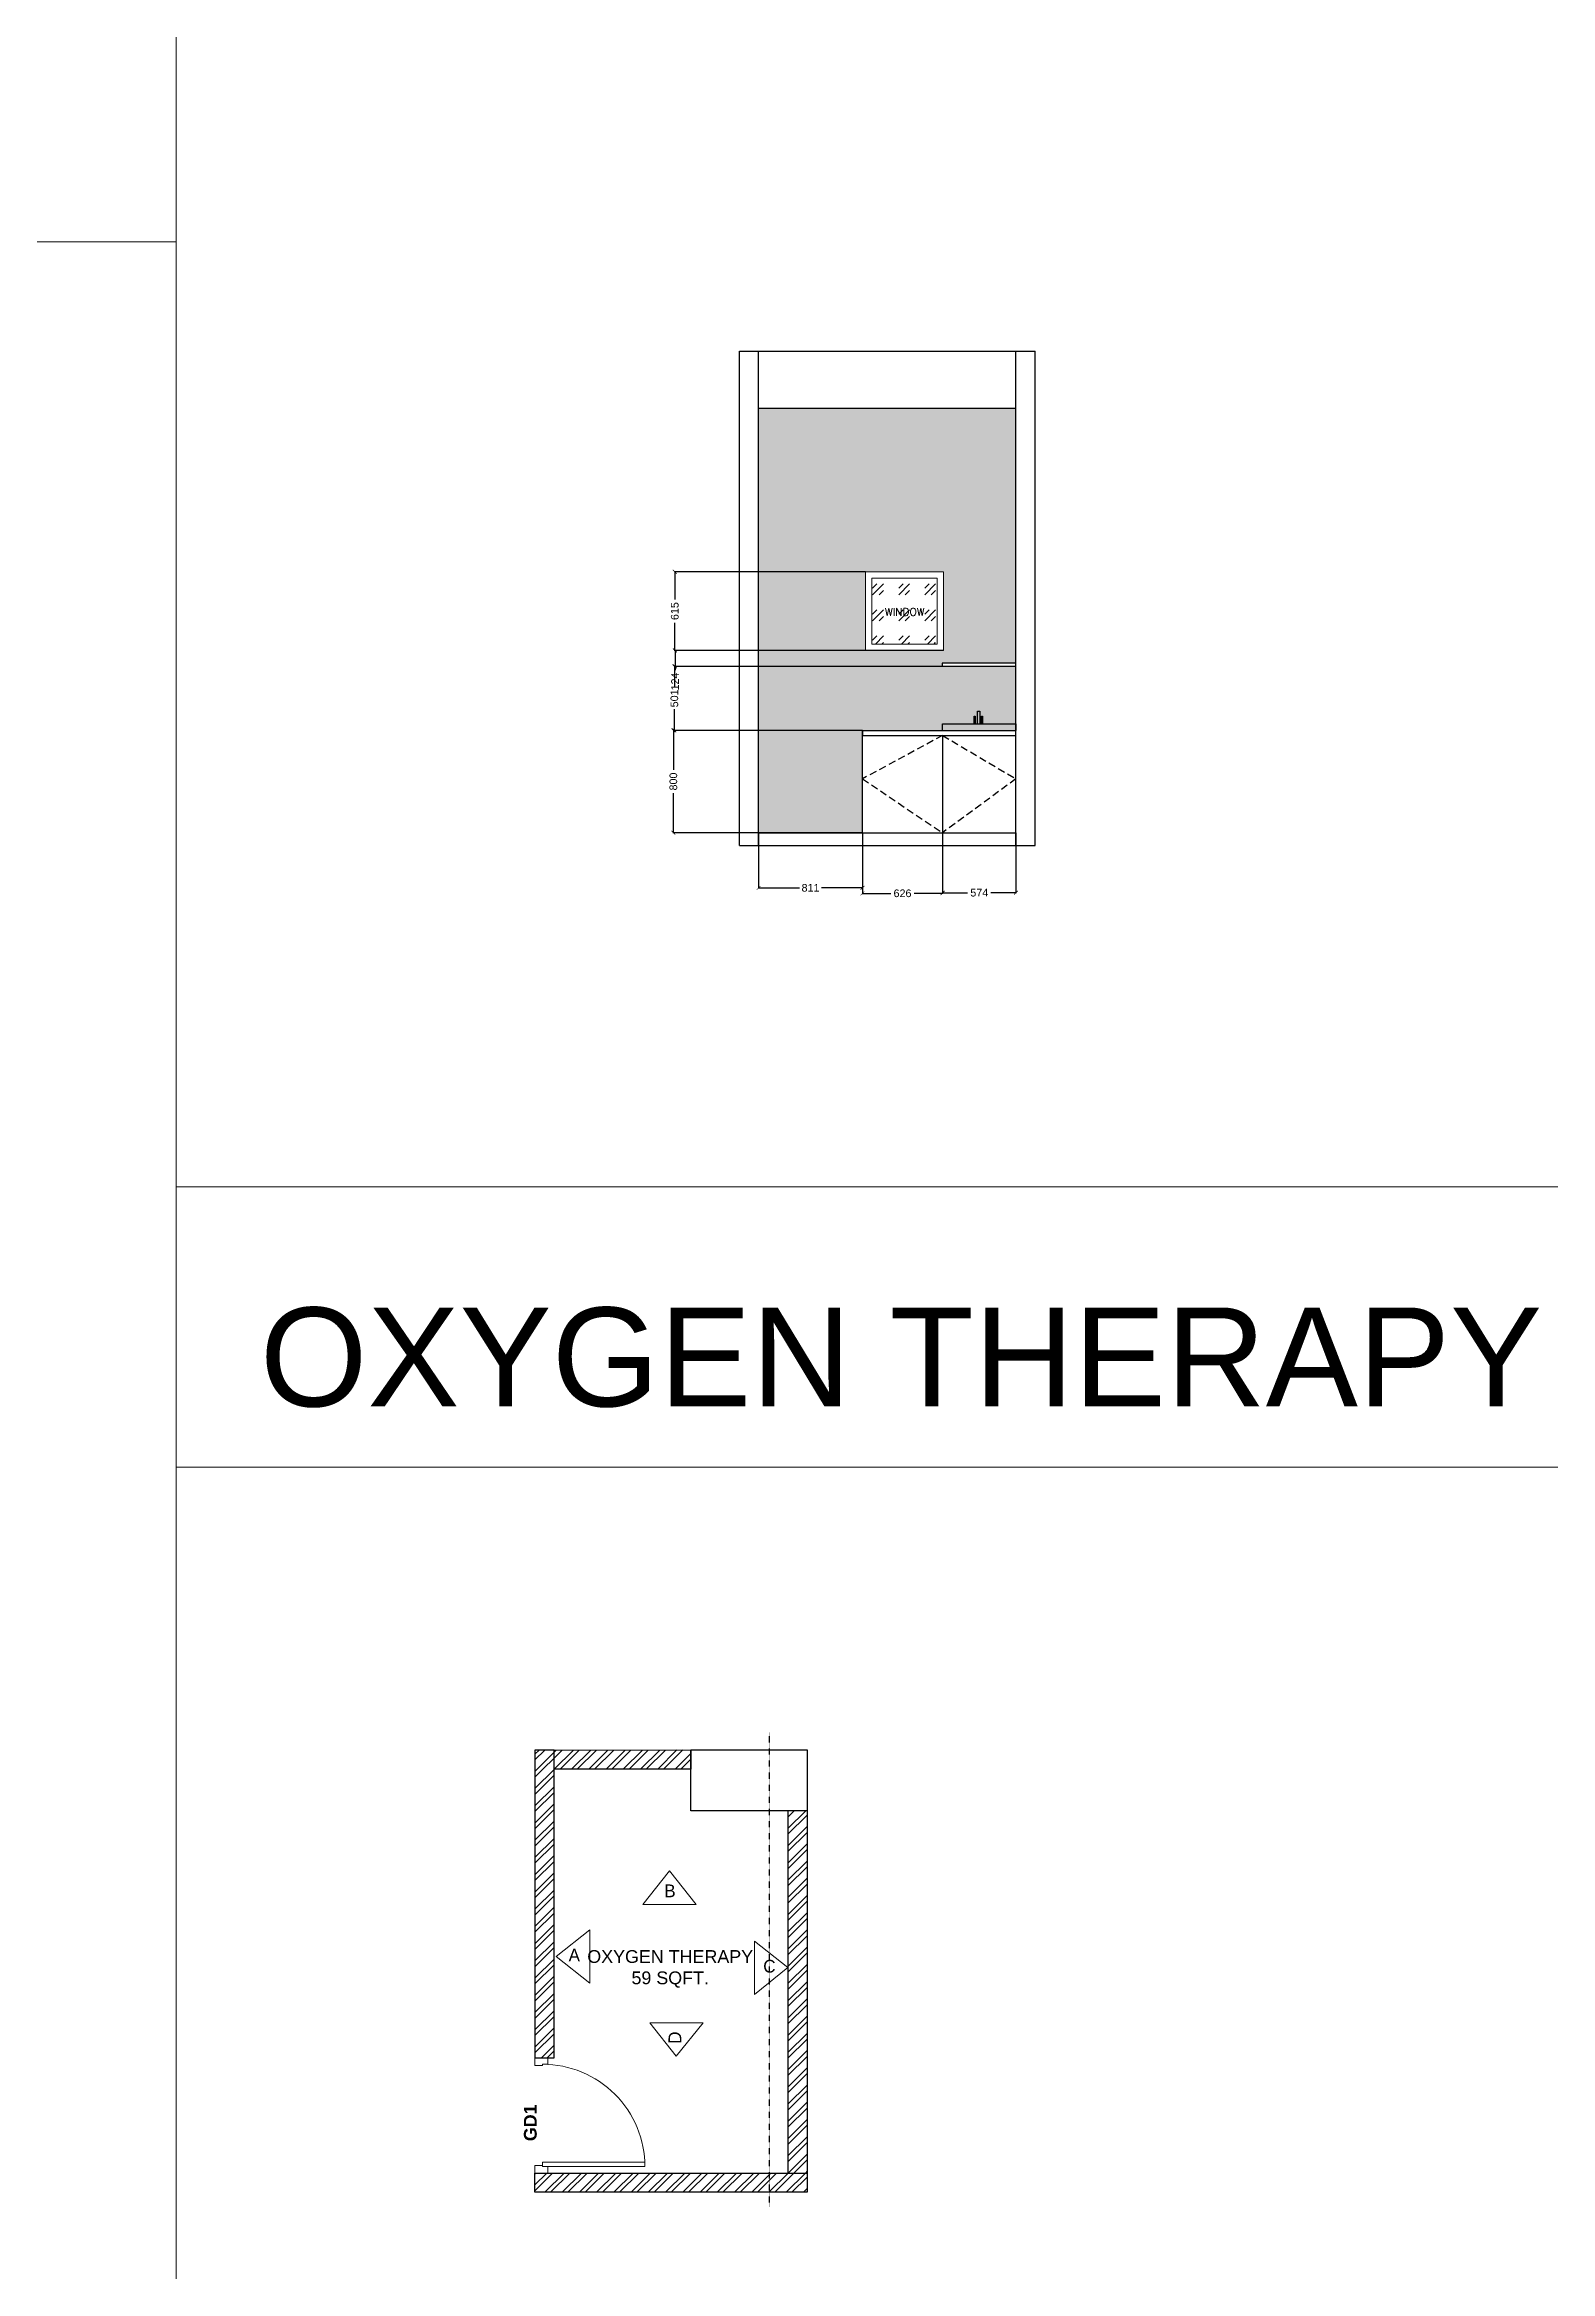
# Model space of a CAD drawing. Header units: millimetres. Extents: x 1464389 to 1998638, y -29162 to 256806.
# Drawn here: x 1614193 to 1625964, y 148196 to 165603 of the extents above; entities that cross this region are included whole.
import ezdxf

# ---------------------------------------------------------------- set-up
doc = ezdxf.new("R2010")
doc.units = ezdxf.units.MM
doc.header["$LTSCALE"] = 15
doc.header["$PDMODE"] = 35
doc.linetypes.add('DASHED2', pattern=[0.375, 0.25, -0.125])
doc.layers.get('0').update_dxf_attribs({"lineweight": 5})
for name, color, linetype in [('A-TEXT', 4, 'Continuous'), ('GFC Columns', 6, 'Continuous'), ('GFC Walls', 14, 'Continuous'), ('Layer 1', 7, 'Continuous'), ('NEW WALL', 5, 'Continuous'), ('Text', 250, 'Continuous'), ('Walls & Columns', 7, 'Continuous')]:
    doc.layers.add(name, color=color, linetype=linetype)
for name, color, linetype, lineweight in [('dimension', 1, 'Continuous', 25), ('DOOR', 124, 'Continuous', 9), ('I-ANNO-SYMB', 6, 'Continuous', 20), ('ledge wall line', 252, 'Continuous', 13), ('LS_DR_Door', 34, 'Continuous', 5), ('LS_DR_TEXT', 7, 'Continuous', 13)]:
    doc.layers.add(name, color=color, linetype=linetype, lineweight=lineweight)
doc.layers.add('LS_DR_Glass', color=7, linetype='Continuous', true_color=0xa6c9d3)
doc.styles.add('ARIAL', font='arial.ttf')
doc.styles.add('ROMANS', font='romans.shx')
doc.dimstyles.new('SC-25', dxfattribs={"dimtxt": 60, "dimasz": 30, "dimexe": 0, "dimexo": 0, "dimgap": 25, "dimtad": 0, "dimdec": 0, "dimzin": 0, "dimdsep": 46, "dimtxsty": 'ARIAL', "dimblk": 'ARCHTICK', "dimcen": 0.09, "dimdle": 3, "dimclrd": 251, "dimclre": 251, "dimclrt": 1, "dimadec": 0, "dimazin": 0, "dimtfac": 1, "dimtdec": 0, "dimtofl": 0, "dimtmove": 0, "dimatfit": 2, "dimfxl": 100, "dimtolj": 1, "dimtzin": 0, "dimarcsym": 0})
pattern_1 = [(45, (360435.32, 316717.3), (-67.351921, 67.351921), []), (45, (360480.22, 316717.3), (-67.351921, 67.351921), [])]

# ---------------------------------------------------------------- blocks, each defined once
blk = doc.blocks.new('_ArchTick')
at = {"color": 0, "linetype": 'ByBlock', "const_width": 0.15}
blk.add_lwpolyline([(-0.5, -0.5), (0.5, 0.5)], dxfattribs=at)
blk = doc.blocks.new('*D2134')
at = {"layer": 'Defpoints', "color": 0, "ltscale": 0.25, "transparency": 16777216}
for p in [(1620610, 161482), (1619119, 160867), (1620610, 160867)]:
    blk.add_point(p, dxfattribs=at)
at = {"layer": 'dimension', "color": 251, "lineweight": -2, "ltscale": 0.25, "transparency": 16777216}
for p, q in [((1619119, 161485), (1619119, 161266)), ((1620610, 161482), (1619119, 161482)), ((1619119, 160864), (1619119, 161083)), ((1620610, 160867), (1619119, 160867))]:
    blk.add_line(p, q, dxfattribs=at)
at = {"layer": 'dimension', "color": 251, "lineweight": -2, "ltscale": 0.25, "transparency": 16777216, "xscale": 30, "yscale": 30, "zscale": 30}
for p, rotation in [((1619119, 161482), 90), ((1619119, 160867), 270)]:
    blk.add_blockref('_ArchTick', p, dxfattribs=dict(at, rotation=rotation))
at = {"layer": 'dimension', "color": 1, "ltscale": 0.25, "transparency": 16777216, "insert": (1619119, 161174), "char_height": 60, "attachment_point": 5, "rotation": 90, "style": 'ARIAL'}
blk.add_mtext('\\A1;615', dxfattribs=at)
blk = doc.blocks.new('*D2135')
at = {"layer": 'Defpoints', "color": 0, "ltscale": 0.25, "transparency": 16777216}
for p in [(1621220, 160867), (1619121, 160742), (1621220, 160742)]:
    blk.add_point(p, dxfattribs=at)
at = {"layer": 'dimension', "color": 251, "lineweight": -2, "ltscale": 0.25, "transparency": 16777216}
for p, q in [((1619121, 160870), (1619121, 160742)), ((1621220, 160867), (1619121, 160867)), ((1621220, 160742), (1619121, 160742)), ((1619121, 160742), (1619121, 160712))]:
    blk.add_line(p, q, dxfattribs=at)
at = {"layer": 'dimension', "color": 251, "lineweight": -2, "ltscale": 0.25, "transparency": 16777216, "xscale": 30, "yscale": 30, "zscale": 30}
for p, rotation in [((1619121, 160867), 90), ((1619121, 160742), 270)]:
    blk.add_blockref('_ArchTick', p, dxfattribs=dict(at, rotation=rotation))
at = {"layer": 'dimension', "color": 1, "ltscale": 0.25, "transparency": 16777216, "insert": (1619121, 160624), "char_height": 60, "attachment_point": 5, "rotation": 90, "style": 'ARIAL'}
blk.add_mtext('\\A1;124', dxfattribs=at)
blk = doc.blocks.new('*D2136')
at = {"layer": 'Defpoints', "color": 0, "ltscale": 0.25, "transparency": 16777216}
for p in [(1619116, 160742), (1620586, 160742), (1620586, 160242)]:
    blk.add_point(p, dxfattribs=at)
at = {"layer": 'dimension', "color": 251, "lineweight": -2, "ltscale": 0.25, "transparency": 16777216}
for p, q in [((1619116, 160745), (1619116, 160578)), ((1620586, 160742), (1619116, 160742)), ((1619116, 160239), (1619116, 160407)), ((1620586, 160242), (1619116, 160242))]:
    blk.add_line(p, q, dxfattribs=at)
at = {"layer": 'dimension', "color": 251, "lineweight": -2, "ltscale": 0.25, "transparency": 16777216, "xscale": 30, "yscale": 30, "zscale": 30}
for p, rotation in [((1619116, 160742), 90), ((1619116, 160242), 270)]:
    blk.add_blockref('_ArchTick', p, dxfattribs=dict(at, rotation=rotation))
at = {"layer": 'dimension', "color": 1, "ltscale": 0.25, "transparency": 16777216, "insert": (1619116, 160492), "char_height": 60, "attachment_point": 5, "rotation": 90, "style": 'ARIAL'}
blk.add_mtext('\\A1;501', dxfattribs=at)
blk = doc.blocks.new('*D2137')
at = {"layer": 'Defpoints', "color": 0, "ltscale": 0.25, "transparency": 16777216}
for p in [(1620586, 160242), (1619108, 159442), (1620586, 159442)]:
    blk.add_point(p, dxfattribs=at)
at = {"layer": 'dimension', "color": 251, "lineweight": -2, "ltscale": 0.25, "transparency": 16777216}
for p, q in [((1619108, 160245), (1619108, 159933)), ((1620586, 160242), (1619108, 160242)), ((1619108, 159439), (1619108, 159751)), ((1620586, 159442), (1619108, 159442))]:
    blk.add_line(p, q, dxfattribs=at)
at = {"layer": 'dimension', "color": 251, "lineweight": -2, "ltscale": 0.25, "transparency": 16777216, "xscale": 30, "yscale": 30, "zscale": 30}
for p, rotation in [((1619108, 160242), 90), ((1619108, 159442), 270)]:
    blk.add_blockref('_ArchTick', p, dxfattribs=dict(at, rotation=rotation))
at = {"layer": 'dimension', "color": 1, "ltscale": 0.25, "transparency": 16777216, "insert": (1619108, 159842), "char_height": 60, "attachment_point": 5, "rotation": 90, "style": 'ARIAL'}
blk.add_mtext('\\A1;800', dxfattribs=at)
blk = doc.blocks.new('*D2138')
at = {"layer": 'Defpoints', "color": 0, "ltscale": 0.25, "transparency": 16777216}
for p in [(1619774, 159442), (1620586, 159442), (1620586, 159011)]:
    blk.add_point(p, dxfattribs=at)
at = {"layer": 'dimension', "color": 251, "lineweight": -2, "ltscale": 0.25, "transparency": 16777216}
for p, q in [((1619774, 159442), (1619774, 159011)), ((1620586, 159442), (1620586, 159011)), ((1619771, 159011), (1620094, 159011)), ((1620589, 159011), (1620266, 159011))]:
    blk.add_line(p, q, dxfattribs=at)
at = {"layer": 'dimension', "color": 251, "lineweight": -2, "ltscale": 0.25, "transparency": 16777216, "xscale": 30, "yscale": 30, "zscale": 30, "rotation": 180}
blk.add_blockref('_ArchTick', (1619774, 159011), dxfattribs=at)
at = {"layer": 'dimension', "color": 251, "lineweight": -2, "ltscale": 0.25, "transparency": 16777216, "xscale": 30, "yscale": 30, "zscale": 30}
blk.add_blockref('_ArchTick', (1620586, 159011), dxfattribs=at)
at = {"layer": 'dimension', "color": 1, "ltscale": 0.25, "transparency": 16777216, "insert": (1620180, 159011), "char_height": 60, "attachment_point": 5, "style": 'ARIAL'}
blk.add_mtext('\\A1;811', dxfattribs=at)
blk = doc.blocks.new('*D2139')
at = {"layer": 'Defpoints', "color": 0, "ltscale": 0.25, "transparency": 16777216}
for p in [(1620586, 159442), (1621212, 159442), (1621212, 158968)]:
    blk.add_point(p, dxfattribs=at)
at = {"layer": 'dimension', "color": 251, "lineweight": -2, "ltscale": 0.25, "transparency": 16777216}
for p, q in [((1620586, 159442), (1620586, 158968)), ((1621212, 159442), (1621212, 158968)), ((1620583, 158968), (1620807, 158968)), ((1621215, 158968), (1620990, 158968))]:
    blk.add_line(p, q, dxfattribs=at)
at = {"layer": 'dimension', "color": 251, "lineweight": -2, "ltscale": 0.25, "transparency": 16777216, "xscale": 30, "yscale": 30, "zscale": 30, "rotation": 180}
blk.add_blockref('_ArchTick', (1620586, 158968), dxfattribs=at)
at = {"layer": 'dimension', "color": 251, "lineweight": -2, "ltscale": 0.25, "transparency": 16777216, "xscale": 30, "yscale": 30, "zscale": 30}
blk.add_blockref('_ArchTick', (1621212, 158968), dxfattribs=at)
at = {"layer": 'dimension', "color": 1, "ltscale": 0.25, "transparency": 16777216, "insert": (1620899, 158968), "char_height": 60, "attachment_point": 5, "style": 'ARIAL'}
blk.add_mtext('\\A1;626', dxfattribs=at)
blk = doc.blocks.new('*D2140')
at = {"layer": 'Defpoints', "color": 0, "ltscale": 0.25, "transparency": 16777216}
for p in [(1621212, 159442), (1621786, 159442), (1621786, 158973)]:
    blk.add_point(p, dxfattribs=at)
at = {"layer": 'dimension', "color": 251, "lineweight": -2, "ltscale": 0.25, "transparency": 16777216}
for p, q in [((1621212, 159442), (1621212, 158973)), ((1621786, 159442), (1621786, 158973)), ((1621209, 158973), (1621407, 158973)), ((1621789, 158973), (1621590, 158973))]:
    blk.add_line(p, q, dxfattribs=at)
at = {"layer": 'dimension', "color": 251, "lineweight": -2, "ltscale": 0.25, "transparency": 16777216, "xscale": 30, "yscale": 30, "zscale": 30, "rotation": 180}
blk.add_blockref('_ArchTick', (1621212, 158973), dxfattribs=at)
at = {"layer": 'dimension', "color": 251, "lineweight": -2, "ltscale": 0.25, "transparency": 16777216, "xscale": 30, "yscale": 30, "zscale": 30}
blk.add_blockref('_ArchTick', (1621786, 158973), dxfattribs=at)
at = {"layer": 'dimension', "color": 1, "ltscale": 0.25, "transparency": 16777216, "insert": (1621499, 158973), "char_height": 60, "attachment_point": 5, "style": 'ARIAL'}
blk.add_mtext('\\A1;574', dxfattribs=at)
blk = doc.blocks.new('D900')
for points in [[(0, 840), (0, 900), (100, 900), (100, 850), (60, 850), (60, 840)], [(0, 60), (0, 0), (100, 0), (100, 50), (60, 50), (60, 60)]]:
    blk.add_lwpolyline(points, close=True)
blk.add_lwpolyline([(60, 850, -0.414214), (860, 50), (60, 50), (60, 85), (859, 85)], format="xyb")

msp = doc.modelspace()

# ---------------------------------------------------------------- hatches: boundary and pattern name
at = {"layer": 'ledge wall line', "ltscale": 0.25, "true_color": 0xe5e878}
h = msp.add_hatch(color=61, dxfattribs=at)
h.dxf.hatch_style = 1
h.paths.add_polyline_path([(1635590.7, 162756.8), (1632403.2, 162756.8), (1632403.2, 159441.8), (1632537.4, 159441.8), (1632537.4, 161886.8), (1633553.8, 161886.8), (1633553.8, 159441.8), (1635590.7, 159441.8)])
h.paths.add_polyline_path([(1643940.2, 162756.8), (1641928.6, 162756.8), (1641928.6, 159441.8), (1642579.6, 159441.8), (1642579.6, 159971.8), (1643289.6, 159971.8), (1643289.6, 159441.8), (1643940.2, 159441.8)])
h.paths.add_polyline_path([(1621785.6, 162756.8), (1619774.4, 162756.8), (1619774.4, 159441.8), (1620585.6, 159441.8), (1620585.6, 160241.8), (1621785.6, 160241.8), (1621785.6, 160742.5), (1621209.5, 160742.5), (1621209.5, 160767.5), (1621785.6, 160767.5)])
h.paths.add_polyline_path([(1621220.4, 161481.8), (1621220.4, 160866.8), (1620610.4, 160866.8), (1620610.4, 161481.8)], flags=16)
h.paths.add_polyline_path([(1621170.4, 161431.8), (1621170.4, 160916.8), (1620660.4, 160916.8), (1620660.4, 161431.8)], flags=0)
h.paths.add_polyline_path([(1621460.3, 160352.5), (1621467.8, 160352.5), (1621467.8, 160292.5), (1621460.3, 160292.5)], flags=16)
h.paths.add_polyline_path([(1621517.2, 160352.5), (1621524.7, 160352.5), (1621524.7, 160292.5), (1621517.2, 160292.5)], flags=16)
h.paths.add_polyline_path([(1620734.1, 161123.1), (1621098.4, 161123.1), (1621098.4, 161213.1), (1620734.1, 161213.1)], flags=8)
at = {"layer": 'ledge wall line', "ltscale": 0.25}
h = msp.add_hatch(dxfattribs=at)
h.set_pattern_fill('ANSI32', color=256, scale=10)
h.set_pattern_definition(pattern_1)
h.paths.add_polyline_path([(1619243.8, 152272.1), (1618175.9, 152271.4), (1618175.9, 152121.4), (1619243.8, 152122.1)])
h.paths.add_polyline_path([(1618175.9, 152271.4), (1618025.9, 152271.4), (1618025.9, 149865.1), (1618125.9, 149865.1), (1618172, 149865.1), (1618175.9, 149869)])
h.paths.add_polyline_path([(1620153.8, 148965.1), (1618125.9, 148965.1), (1618125.9, 148965.1), (1618035.3, 148965.1), (1618025.9, 148955.7), (1618025.9, 148815.1), (1620153.8, 148815.1)])
h = msp.add_hatch(dxfattribs=at)
h.set_pattern_fill('ANSI32', color=256, scale=10)
h.set_pattern_definition(pattern_1)
h.paths.add_polyline_path([(1620153.8, 151797.1), (1620003.8, 151797.1), (1620003.8, 148965.1), (1620153.8, 148965.1)])
at = {"layer": 'LS_DR_Glass', "ltscale": 0.25}
h = msp.add_hatch(dxfattribs=at)
h.set_pattern_fill('GOST_GLASS', color=256, scale=24)
h.set_pattern_definition([(45, (1004022.83, 487340.75), (203.646753, -1e-13), [120, -168]), (45, (1004073.74, 487340.75), (203.646753, -1e-13), [48, -240]), (45, (1004022.83, 487391.66), (203.646753, -1e-13), [48, -240])])
h.paths.add_polyline_path([(1620660.4, 160916.8), (1621170.4, 160916.8), (1621170.4, 161431.8), (1620660.4, 161431.8)])

# ---------------------------------------------------------------- linework, layer by layer
for p, q in [((1615220.4, 232978.4), (1615220.4, -21144.5)), ((1619624.4, 163024.9), (1619624.4, 163206.8))]:
    msp.add_line(p, q)
at = {"ltscale": 0.25}
for p, q in [((1566247, 164060.1), (1615220.4, 164060.1)), ((1615220.4, 156674.8), (1662718.6, 156674.8)), ((1615220.4, 154482.8), (1662718.6, 154482.8))]:
    msp.add_line(p, q, dxfattribs=at)
at = {"layer": 'dimension', "color": 251}
msp.add_line((1618175.9, 151670.7), (1618175.9, 151670.7), dxfattribs=at)
at = {"layer": 'GFC Columns'}
msp.add_line((1619243.8, 152272.1), (1620153.8, 152272.1), dxfattribs=at)
msp.add_lwpolyline([(1620153.8, 151797.1), (1619243.8, 151797.1), (1619243.8, 152272.1), (1620003.8, 152272.1)], dxfattribs=at)
at = {"layer": 'GFC Walls'}
for p, q in [((1620153.8, 152272.1), (1620153.8, 148821)), ((1620003.8, 151797.1), (1620003.8, 148965.1))]:
    msp.add_line(p, q, dxfattribs=at)
at = {"layer": 'GFC Walls', "color": 252, "linetype": 'DASHED2', "ltscale": 0.01, "true_color": 0x939598}
msp.add_lwpolyline([(1619858.9, 148700.9), (1619858.9, 152407.6)], dxfattribs=at)
at = {"layer": 'I-ANNO-SYMB'}
for points in [[(1618869.6, 151065.5), (1619076.7, 151327.5), (1619285.9, 151065.5), (1618869.6, 151065.5)], [(1618454, 150865.5), (1618191.9, 150658.4), (1618454, 150449.1), (1618454, 150865.5)], [(1619741.8, 150778.3), (1620003.8, 150571.1), (1619741.8, 150361.9), (1619741.8, 150778.3)], [(1618923.3, 150140.1), (1619130.4, 149878), (1619339.6, 150140.1), (1618923.3, 150140.1)]]:
    msp.add_lwpolyline(points, dxfattribs=at)
at = {"layer": 'Layer 1', "ltscale": 0.25}
for points in [[(1621460.3, 160292.5), (1621460.3, 160352.5), (1621467.8, 160352.5), (1621467.8, 160292.5)], [(1621486.3, 160292.5), (1621486.3, 160392.5), (1621502.6, 160392.5), (1621502.6, 160292.5)], [(1621517.2, 160292.5), (1621517.2, 160352.5), (1621524.7, 160352.5), (1621524.7, 160292.5)], [(1621211.6, 160242.5), (1621211.6, 160292.5), (1621785.7, 160292.5), (1621785.7, 160241.8)]]:
    msp.add_lwpolyline(points, dxfattribs=at)
at = {"layer": 'ledge wall line', "linetype": 'Continuous'}
for p, q in [((1618175.9, 149869), (1618172, 149865.1)), ((1618035.3, 148965.1), (1618025.9, 148955.7))]:
    msp.add_line(p, q, dxfattribs=at)
at = {"layer": 'LS_DR_Door', "ltscale": 0.25}
for points in [[(1621220.4, 161481.8), (1620610.4, 161481.8), (1620610.4, 160866.8), (1621220.4, 160866.8)], [(1621170.4, 161431.8), (1620660.4, 161431.8), (1620660.4, 160916.8), (1621170.4, 160916.8)]]:
    msp.add_lwpolyline(points, close=True, dxfattribs=at)
at = {"layer": 'NEW WALL', "color": 5, "ltscale": 0.25}
for points in [[(1618175.9, 149865.1), (1618175.9, 152271.4), (1618025.9, 152271.4), (1618025.9, 149865.1)], [(1618175.9, 152121.4), (1618175.9, 152271.4), (1619243.8, 152272.1), (1619243.8, 152122.1)]]:
    msp.add_lwpolyline(points, close=True, dxfattribs=at)
at = {"layer": 'NEW WALL', "ltscale": 0.25}
msp.add_lwpolyline([(1620153.8, 148965.1), (1620153.8, 148815.1), (1618025.9, 148815.1), (1618025.9, 148965.1)], close=True, dxfattribs=at)
at = {"layer": 'Walls & Columns', "ltscale": 0.25}
for p, q in [((1619624.4, 159341.8), (1619624.4, 163206.8)), ((1619774.4, 159341.8), (1619774.4, 163206.8)), ((1621785.6, 159341.8), (1621785.6, 163206.8)), ((1621785.7, 159341.8), (1621785.7, 163206.8)), ((1621935.6, 159341.8), (1621935.6, 163206.8))]:
    msp.add_line(p, q, dxfattribs=at)
for points in [[(1619624.4, 163206.8), (1621935.6, 163206.8)], [(1621785.7, 162756.8), (1619774.4, 162756.8)], [(1621785.6, 160742.5), (1621785.6, 160767.5), (1621209.5, 160767.5), (1621209.5, 160742.5)], [(1621211.6, 160742.5), (1621785.6, 160742.5)], [(1621785.6, 160742.5), (1621785.6, 160754.5)], [(1620585.6, 159441.8), (1620585.6, 160241.8), (1621785.7, 160241.8)], [(1620585.6, 160241.8), (1620585.6, 160201.8), (1621785.6, 160201.8), (1621785.7, 160241.8)], [(1621211.6, 160242.5), (1621211.6, 160292.5)], [(1621211.6, 160242.5), (1621211.6, 160241.8)], [(1621211.6, 160201.8), (1621211.6, 159441.8)], [(1619624.4, 159341.8), (1621935.6, 159341.8)], [(1619774.4, 159341.8), (1619774.4, 159441.8), (1621785.6, 159441.8)]]:
    msp.add_lwpolyline(points, dxfattribs=at)
at = {"layer": 'Walls & Columns', "linetype": 'DASHED2', "ltscale": 15}
for points in [[(1621211.6, 160201.8), (1620585.6, 159862.6), (1621211.6, 159441.8)], [(1621211.6, 160201.8), (1621785.6, 159862.6), (1621211.6, 159441.8)]]:
    msp.add_lwpolyline(points, dxfattribs=at)

# ---------------------------------------------------------------- block references
at = {"layer": 'DOOR', "xscale": 1.000017408152323, "yscale": 1.000017408152323, "zscale": 1.000017408152323}
msp.add_blockref('D900', (1618025.9, 148965.1), dxfattribs=at)

# ---------------------------------------------------------------- texts
at = {"layer": 'A-TEXT', "ltscale": 0.25, "insert": (1617939.6, 148706.5), "char_height": 100, "attachment_point": 1, "rotation": 90, "style": 'ARIAL'}
msp.add_mtext_dynamic_manual_height_columns('\\pxqc,t11;{\\fArial|b1|i0|c0|p34;GD1}', width=1302.77, gutter_width=250, heights=[0], dxfattribs=at)
at = {"layer": 'LS_DR_TEXT', "ltscale": 0.25, "insert": (1620681.3, 161198.1), "char_height": 60, "attachment_point": 1, "style": 'ROMANS'}
msp.add_mtext_dynamic_manual_height_columns('\\pxqc;WINDOW', width=469.919, gutter_width=375, heights=[0], dxfattribs=at)
at = {"layer": 'LS_DR_TEXT', "char_height": 100}
for s, insert, attachment_point in [('B', (1619036.4, 151221.1), 1), ('A', (1618289, 150719), 1), ('C', (1619906.8, 150631.8), 3)]:
    msp.add_mtext_dynamic_manual_height_columns(s, width=102.811, gutter_width=375, heights=[0], dxfattribs=dict(at, insert=insert, attachment_point=attachment_point))
at = {"layer": 'LS_DR_TEXT', "insert": (1619069.7, 149975.1), "char_height": 100, "attachment_point": 1, "rotation": 90}
msp.add_mtext_dynamic_manual_height_columns('D', width=102.811, gutter_width=375, heights=[0], dxfattribs=at)
at = {"layer": 'Text', "color": 3, "style": 'ARIAL'}
msp.add_text('OXYGEN THERAPY', height=773.265, dxfattribs=at).set_placement((1615876.3, 154957.5))
at = {"layer": 'Text', "ltscale": 0.25, "insert": (1618238.4, 150707.7), "char_height": 100, "attachment_point": 1, "style": 'ARIAL'}
msp.add_mtext_dynamic_manual_height_columns('\\pxqc;OXYGEN THERAPY\\P59 SQFT.', width=1689.485, gutter_width=250, heights=[0], dxfattribs=at)

# ---------------------------------------------------------------- dimensions: what is measured, and where the dimension line sits
at = {"layer": 'dimension', "ltscale": 0.25}
for base, p1, p2, picture, middle in [((1619119.3, 160866.8), (1620610.4, 161481.8), (1620610.4, 160866.8), '*D2134', (1619119.3, 161174.3)), ((1619121.3, 160742.5), (1621220.4, 160866.8), (1621220.4, 160742.5), '*D2135', (1619121.3, 160624.1)), ((1619115.5, 160742.5), (1620585.6, 160241.8), (1620585.6, 160742.5), '*D2136', (1619115.5, 160492.2)), ((1619107.7, 159441.8), (1620585.6, 160241.8), (1620585.6, 159441.8), '*D2137', (1619107.7, 159841.8))]:
    dim = msp.add_linear_dim(base=base, p1=p1, p2=p2, angle=90, dimstyle='SC-25', dxfattribs=at)
    dim.commit()
    dim.dimension.update_dxf_attribs({"geometry": picture, "text_midpoint": middle})
for base, p1, p2, picture, middle in [((1620585.6, 159011), (1619774.4, 159441.8), (1620585.6, 159441.8), '*D2138', (1620180, 159011)), ((1621211.6, 158968.5), (1620585.6, 159441.8), (1621211.6, 159441.8), '*D2139', (1620898.6, 158968.5)), ((1621785.7, 158972.7), (1621211.6, 159441.8), (1621785.7, 159441.8), '*D2140', (1621498.6, 158972.7))]:
    dim = msp.add_linear_dim(base=base, p1=p1, p2=p2, dimstyle='SC-25', dxfattribs=at)
    dim.commit()
    dim.dimension.update_dxf_attribs({"geometry": picture, "text_midpoint": middle})

doc.saveas('drawing.dxf')
